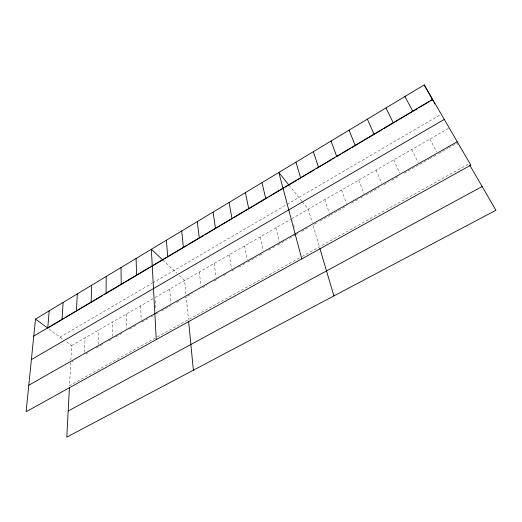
<?xml version="1.0" encoding="UTF-8"?>
<svg xmlns="http://www.w3.org/2000/svg" width="522" height="522" viewBox="0 0 522 522"><rect width="100%" height="100%" fill="white"/><g stroke="black" fill="none" stroke-linecap="round" stroke-linejoin="round"><path stroke-width="0.39" stroke-dasharray="2.61 1.96" d="M112.432 336.462L112.452 322.087M98.371 344.461L98.638 330.048M84.512 352.343L85.034 337.891M70.731 362.522L69.517 385.712L155.236 338.086M70.861 360.108L71.618 345.623L65.824 341.368M60.03 337.108L151.935 283.374M152.633 282.963L286.506 204.683M287.191 204.285L440.033 114.918M71.618 345.623L153.05 298.682M155.112 297.494L290.584 219.39M448.457 128.379L291.981 218.587L292.588 220.865M72.101 361.746L73.471 360.97M85.817 353.962L89.986 351.593M96.237 348.043L102.553 344.461M108.902 340.859L112.426 338.856M115.838 336.918L121.972 333.434M129.515 329.154L135.746 325.617M141.984 322.081L147.602 318.89M151.119 316.893L153.227 315.693M156.039 314.1L158.76 312.554M161.487 311.008L171.02 305.592M176.553 302.453L180.703 300.098M184.853 297.742L186.237 296.953L188.449 319.634M187.6 296.183L192.377 293.475M202.621 287.655L206.771 285.299M214.385 280.973L218.574 278.598M223.494 275.805L226.3 274.213M231.925 271.022L236.022 268.693M238.75 267.147L244.896 263.656M247.63 262.103L256.641 256.987M259.414 255.415L263.577 253.053M268.504 250.253L274.846 246.652M277.665 245.053L286.637 239.963M289.377 238.404L295.55 234.9M296.235 234.515L297.631 233.719M301.807 231.35L307.38 228.186M316.495 223.011L312.959 225.021L319.418 246.873M320.038 221.002L329.95 215.371M330.641 214.979L347.221 205.57M351.43 203.175L357.753 199.593M360.558 197.995L364.774 195.606M366.144 194.823L379.187 187.424M384.016 184.684L388.897 181.91M391.689 180.325L397.966 176.762M404.178 173.232L419.212 164.704M419.903 164.306L428.94 159.177M429.632 158.786L437.279 154.447M438.676 153.651L447.869 148.431M448.574 148.033L457.057 143.217L459.399 147.263M157.311 336.938L299.974 257.672M302.107 256.491L468.971 163.784M49.042 329.036L63.247 339.476M162.668 259.878L176.938 273.26M179.3 275.479L184.631 280.477L186.008 294.597M288.849 184.984L301.833 201.166M302.329 201.786L308.28 209.191L312.286 222.757M429.919 139.067L436.823 151.909M411.688 149.579L418.135 162.544M393.751 159.921L399.761 172.997M376.101 170.094L381.686 183.274M358.738 180.103L364.199 194.125M341.649 189.956L346.425 203.339M324.834 199.652L329.219 213.126M293.599 224.656L294.415 227.69M275.936 227.84L279.231 241.569M260.139 236.949L263.088 250.749M244.577 245.914L247.193 259.793M229.249 254.749L231.546 268.693M214.157 263.453L216.134 277.463M199.287 272.027L200.957 286.095M169.761 289.051L170.844 303.23M155.288 300.659L155.771 309.357M140.679 305.814L141.194 320.097M126.461 314.009L126.702 328.338"/><path stroke-width="0.78" d="M106.051 293.214L106.22 276.471M91.141 302.068L91.637 285.253M76.46 310.786L77.276 293.906M69.433 387.272L66.816 437.11L495.9 210.268L469.78 165.18M62.007 319.366L63.136 302.421M47.776 327.809L49.212 310.812M35.489 319.079L26.1 411.76L470.844 165.148L424.21 84.89L35.489 319.079L47.75 328.09L64.134 318.361M33.76 336.129L432.607 99.343M65.518 317.546L102.788 295.419M104.152 294.61L132.608 277.724M133.286 277.319L150.271 267.238M151.648 266.416L187.241 245.294M188.618 244.479L203.945 235.376M205.348 234.548L207.443 233.301M208.147 232.884L219.703 226.026M221.06 225.217L232.068 218.685M233.445 217.87L255.8 204.604M256.478 204.2L268.093 197.303M269.456 196.494L271.505 195.28M272.19 194.876L283.988 187.868M285.377 187.046L288.157 185.395M296.3 180.566L288.849 184.984L278.813 172.482L301.775 258.892M297.651 179.757L305.102 175.34M305.781 174.935L314.727 169.624M316.104 168.808L331.385 159.739M332.782 158.91L334.883 157.664M336.279 156.828L340.481 154.342M342.53 153.122L350.738 148.248M352.109 147.439L357.583 144.189M358.268 143.785L363.136 140.894M364.526 140.066L382.482 129.41M383.846 128.601L394.743 122.128M395.435 121.717L398.208 120.073M399.598 119.251L417.528 108.609M418.892 107.8L429.084 101.751M430.448 100.942L432.484 99.728M31.385 359.58L444.287 119.447M28.788 385.243L457.252 141.756M68.186 411.029L482.145 186.524M162.668 259.878L151.354 249.275L156.254 339.587M424.21 84.89L433.267 101.137M434.056 102.547L434.839 103.95M404.922 96.505L412.732 111.14M385.973 107.924L393.21 122.729M367.351 119.14L374.033 134.115M349.042 130.174L355.188 145.305M331.039 141.018L336.67 156.3M313.344 151.68L318.466 167.105M295.935 162.166L300.574 177.728M319.855 248.355L333.91 295.909M261.972 182.628L265.685 198.438M245.405 192.611L248.674 208.539M229.099 202.432L231.944 218.47M213.054 212.102L215.488 228.244M197.264 221.615L199.293 237.856M181.721 230.978L183.359 247.317M188.599 321.167L193.381 370.202M166.42 240.198L167.679 256.628M136.072 258.481L136.601 275.074M121.026 267.545L121.208 284.216"/></g></svg>
